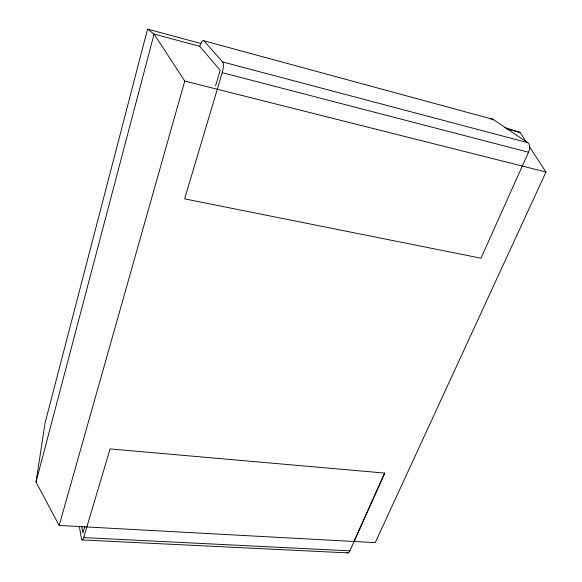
<?xml version="1.0" encoding="UTF-8"?>
<svg xmlns="http://www.w3.org/2000/svg" width="582" height="582" viewBox="0 0 582 582"><rect width="100%" height="100%" fill="white"/><g stroke="black" fill="none" stroke-linecap="round" stroke-linejoin="round"><path stroke-width="0.87" d="M529.344 146.62L545.989 172.025L375.252 542.642L59.16 525.466L36.011 482.005L45.061 423.034L147.559 29.1L200.972 43.534M36.011 482.005L154.085 34.062L147.559 29.1M59.16 525.466L184.749 81.058L154.085 34.062L199.735 46.334L220.2 70.291L215.544 85.969M84.674 526.841L82.877 532.908L81.829 526.666M79.443 526.71L81.313 538.154A7.064 1.615 -84.4 0 0 83.655 537.601L110.085 448.926L384.818 473.086L349.928 550.863A6.278 2.954 -88.6 0 1 346.697 552.522M203.918 40.798L222.666 61.968A8.832 2.554 -77 0 1 222.229 72.67L184.618 198.855L480.972 258.204L528.507 152.229A7.646 4.409 -71.3 0 0 527.852 142.714L492.954 119.332L203.918 40.798A9.356 2.495 -77.1 0 0 199.735 46.334M353.914 541.486L384.6 473.071M82.106 539.929L347.832 552.9M83.655 537.601L349.928 550.863M184.749 81.058L545.989 172.025M222.229 72.67L528.507 152.229M222.666 61.968L527.852 142.714M506.26 128.724L520.039 132.427L526.404 142.139M504.667 127.538L520.039 132.427M490.837 119.026A8.17 4.401 -71.8 0 1 492.954 119.332"/></g></svg>
